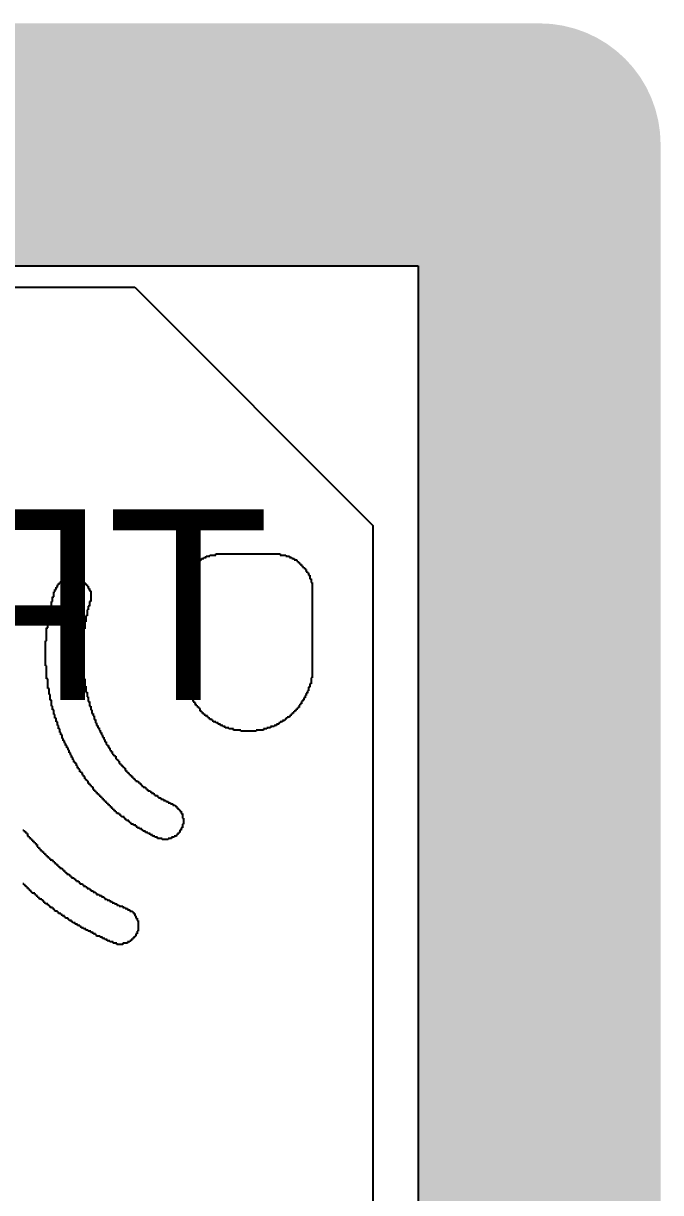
# Model space of a CAD drawing. Header units: millimetres. Extents: x -0.2 to 11.1, y -5.4 to 4.7.
# Drawn here: x 3.0721 to 3.1775, y 0.8582 to 1.0515 of the extents above; entities that cross this region are included whole.
import ezdxf

# ---------------------------------------------------------------- set-up
doc = ezdxf.new("R2010")
doc.units = ezdxf.units.MM
doc.header["$MEASUREMENT"] = 0
for name, color, linetype in [('BottomLayer', 5, 'Continuous'), ('BottomOverlay', 54, 'Continuous'), ('InternalPlane1', 76, 'Continuous'), ('InternalPlane2', 16, 'Continuous'), ('KeepOutLayer', 6, 'Continuous'), ('Mechanical13', 56, 'Continuous'), ('TopLayer', 1, 'Continuous'), ('TopOverlay', 2, 'Continuous')]:
    doc.layers.add(name, color=color, linetype=linetype)
doc.styles.add('Arial', font='arial.ttf', dxfattribs={"height": 0.2})

msp = doc.modelspace()

# ---------------------------------------------------------------- linework, layer by layer
at = {"layer": 'BottomLayer'}
for p, q in [((2.81118, 1.00787), (3.09055, 1.00787)), ((3.09055, 1.00787), (3.12992, 0.9685)), ((3.12992, 0.9685), (3.12992, 0.07087))]:
    msp.add_line(p, q, dxfattribs=at)
at = {"layer": 'InternalPlane1'}
for p, q in [((2.35474, 1.0114), (3.13738, 1.0114)), ((3.13738, 1.0114), (3.13738, 0.0201))]:
    msp.add_line(p, q, dxfattribs=at)
at = {"layer": 'InternalPlane1', "const_width": 0.04}
for points in [[(2.69685, 1.0315), (3.15748, 1.0315)], [(3.15748, 0), (3.15748, 1.0315)]]:
    msp.add_lwpolyline(points, dxfattribs=at)
at = {"layer": 'InternalPlane1', "const_width": 0.02}
msp.add_lwpolyline([(3.14748, 1.0315, 1), (3.16748, 1.0315, 1)], format="xyb", close=True, dxfattribs=at)
msp.add_lwpolyline([(3.14748, 1.0315, 1), (3.16748, 1.0315, 1)], format="xyb", close=True, dxfattribs=at)
at = {"layer": 'InternalPlane2'}
for p, q in [((2.35474, 1.0114), (3.13738, 1.0114)), ((3.13738, 1.0114), (3.13738, 0.0201))]:
    msp.add_line(p, q, dxfattribs=at)
at = {"layer": 'InternalPlane2', "const_width": 0.04}
for points in [[(2.69685, 1.0315), (3.15748, 1.0315)], [(3.15748, 0), (3.15748, 1.0315)]]:
    msp.add_lwpolyline(points, dxfattribs=at)
at = {"layer": 'InternalPlane2', "const_width": 0.02}
msp.add_lwpolyline([(3.14748, 1.0315, 1), (3.16748, 1.0315, 1)], format="xyb", close=True, dxfattribs=at)
msp.add_lwpolyline([(3.14748, 1.0315, 1), (3.16748, 1.0315, 1)], format="xyb", close=True, dxfattribs=at)
at = {"layer": 'KeepOutLayer', "const_width": 0.01}
for points in [[(2.69685, 1.02756), (3.15748, 1.02756)], [(3.15748, 0), (3.15748, 1.02756)]]:
    msp.add_lwpolyline(points, dxfattribs=at)
at = {"layer": 'KeepOutLayer', "const_width": 0.005}
msp.add_lwpolyline([(3.15498, 1.02756, 1), (3.15998, 1.02756, 1)], format="xyb", close=True, dxfattribs=at)
msp.add_lwpolyline([(3.15498, 1.02756, 1), (3.15998, 1.02756, 1)], format="xyb", close=True, dxfattribs=at)
at = {"layer": 'Mechanical13', "const_width": 0.016}
for points in [[(2.70472, 1.03937), (3.16535, 1.03937)], [(3.16535, -0.00787), (3.16535, 1.03937)]]:
    msp.add_lwpolyline(points, dxfattribs=at)
at = {"layer": 'Mechanical13', "const_width": 0.008}
msp.add_lwpolyline([(3.16135, 1.03937, 1), (3.16935, 1.03937, 1)], format="xyb", close=True, dxfattribs=at)
msp.add_lwpolyline([(3.16135, 1.03937, 1), (3.16935, 1.03937, 1)], format="xyb", close=True, dxfattribs=at)
at = {"layer": 'TopLayer'}
for p, q in [((2.40551, 1.00787), (3.09055, 1.00787)), ((3.09055, 1.00787), (3.12992, 0.9685)), ((3.12992, 0.9685), (3.12992, 0.07087))]:
    msp.add_line(p, q, dxfattribs=at)
at = {"layer": 'TopOverlay'}
for p, q in [((3.10138, 0.9626), (3.10138, 0.9628)), ((3.10138, 0.9628), (3.10157, 0.9628)), ((3.10157, 0.9628), (3.10157, 0.96299)), ((3.10157, 0.96299), (3.10197, 0.96299)), ((3.10197, 0.96299), (3.10197, 0.96319)), ((3.10197, 0.96319), (3.10236, 0.96319)), ((3.10236, 0.96319), (3.10236, 0.96339)), ((3.10236, 0.96339), (3.10295, 0.96339)), ((3.10295, 0.96339), (3.10295, 0.96358)), ((3.10295, 0.96358), (3.10394, 0.96358)), ((3.10394, 0.96358), (3.10394, 0.96378)), ((3.10394, 0.96378), (3.11457, 0.96378)), ((3.11457, 0.96378), (3.11457, 0.96358)), ((3.11457, 0.96358), (3.11555, 0.96358)), ((3.11555, 0.96358), (3.11555, 0.96339)), ((3.11555, 0.96339), (3.11614, 0.96339)), ((3.11614, 0.96339), (3.11614, 0.96319)), ((3.11614, 0.96319), (3.11654, 0.96319)), ((3.11654, 0.96319), (3.11654, 0.96299)), ((3.11654, 0.96299), (3.11693, 0.96299)), ((3.11693, 0.96299), (3.11693, 0.9628)), ((3.11693, 0.9628), (3.11732, 0.9628)), ((3.11732, 0.9628), (3.11732, 0.9626)), ((3.09961, 0.96083), (3.09961, 0.96102)), ((3.09961, 0.96102), (3.0998, 0.96102)), ((3.0998, 0.96102), (3.0998, 0.96142)), ((3.0998, 0.96142), (3.1, 0.96142)), ((3.1, 0.96142), (3.1, 0.96161)), ((3.1, 0.96161), (3.1002, 0.96161)), ((3.1002, 0.96161), (3.1002, 0.96181)), ((3.1002, 0.96181), (3.10039, 0.96181)), ((3.10039, 0.96181), (3.10039, 0.96201)), ((3.10039, 0.96201), (3.10059, 0.96201)), ((3.10059, 0.96201), (3.10059, 0.9622)), ((3.10059, 0.9622), (3.10079, 0.9622)), ((3.10079, 0.9622), (3.10079, 0.9624)), ((3.10079, 0.9624), (3.10098, 0.9624)), ((3.10098, 0.9624), (3.10098, 0.9626)), ((3.10098, 0.9626), (3.10138, 0.9626)), ((3.11732, 0.9626), (3.11752, 0.9626)), ((3.11752, 0.9626), (3.11752, 0.9624)), ((3.11752, 0.9624), (3.11772, 0.9624)), ((3.11772, 0.9624), (3.11772, 0.9622)), ((3.11772, 0.9622), (3.11791, 0.9622)), ((3.11791, 0.9622), (3.11791, 0.96201)), ((3.11791, 0.96201), (3.11811, 0.96201)), ((3.11811, 0.96201), (3.11811, 0.96181)), ((3.11811, 0.96181), (3.11831, 0.96181)), ((3.11831, 0.96181), (3.11831, 0.96161)), ((3.11831, 0.96161), (3.1185, 0.96161)), ((3.1185, 0.96161), (3.1185, 0.96142)), ((3.1185, 0.96142), (3.1187, 0.96142)), ((3.1187, 0.96142), (3.1187, 0.96122)), ((3.1187, 0.96122), (3.1189, 0.96122)), ((3.1189, 0.96122), (3.1189, 0.96083)), ((3.07815, 0.95886), (3.07815, 0.95906)), ((3.07815, 0.95906), (3.07835, 0.95906)), ((3.07835, 0.95906), (3.07835, 0.95925)), ((3.07835, 0.95925), (3.07874, 0.95925)), ((3.07874, 0.95925), (3.07874, 0.95945)), ((3.07874, 0.95945), (3.07913, 0.95945)), ((3.07913, 0.95945), (3.07913, 0.95965)), ((3.07913, 0.95965), (3.07972, 0.95965)), ((3.07972, 0.95965), (3.07972, 0.95984)), ((3.07972, 0.95984), (3.08071, 0.95984)), ((3.08071, 0.95984), (3.08071, 0.95965)), ((3.08071, 0.95965), (3.0815, 0.95965)), ((3.0815, 0.95965), (3.0815, 0.95945)), ((3.0815, 0.95945), (3.08189, 0.95945)), ((3.08189, 0.95945), (3.08189, 0.95925)), ((3.08189, 0.95925), (3.08209, 0.95925)), ((3.08209, 0.95925), (3.08209, 0.95906)), ((3.08209, 0.95906), (3.08228, 0.95906)), ((3.08228, 0.95906), (3.08228, 0.95886)), ((3.09882, 0.95866), (3.09882, 0.95945)), ((3.09882, 0.95945), (3.09902, 0.95945)), ((3.09902, 0.95945), (3.09902, 0.96004)), ((3.09902, 0.96004), (3.09921, 0.96004)), ((3.09921, 0.96004), (3.09921, 0.96043)), ((3.09921, 0.96043), (3.09941, 0.96043)), ((3.09941, 0.96043), (3.09941, 0.96083)), ((3.09941, 0.96083), (3.09961, 0.96083)), ((3.1189, 0.96083), (3.11909, 0.96083)), ((3.11909, 0.96083), (3.11909, 0.96063)), ((3.11909, 0.96063), (3.11929, 0.96063)), ((3.11929, 0.96063), (3.11929, 0.96024)), ((3.11929, 0.96024), (3.11949, 0.96024)), ((3.11949, 0.96024), (3.11949, 0.95965)), ((3.11949, 0.95965), (3.11969, 0.95965)), ((3.11969, 0.95965), (3.11969, 0.95906)), ((3.11969, 0.95906), (3.11988, 0.95906)), ((3.11988, 0.95906), (3.11988, 0.94331)), ((3.07717, 0.95669), (3.07717, 0.95748)), ((3.07717, 0.95748), (3.07736, 0.95748)), ((3.07736, 0.95748), (3.07736, 0.95787)), ((3.07736, 0.95787), (3.07756, 0.95787)), ((3.07756, 0.95787), (3.07756, 0.95827)), ((3.07756, 0.95827), (3.07776, 0.95827)), ((3.07776, 0.95827), (3.07776, 0.95866)), ((3.07776, 0.95866), (3.07795, 0.95866)), ((3.07795, 0.95866), (3.07795, 0.95886)), ((3.07795, 0.95886), (3.07815, 0.95886)), ((3.08228, 0.95886), (3.08248, 0.95886)), ((3.08248, 0.95886), (3.08248, 0.95866)), ((3.08248, 0.95866), (3.08268, 0.95866)), ((3.08268, 0.95866), (3.08268, 0.95846)), ((3.08268, 0.95846), (3.08287, 0.95846)), ((3.08287, 0.95846), (3.08287, 0.95807)), ((3.08287, 0.95807), (3.08307, 0.95807)), ((3.08307, 0.95807), (3.08307, 0.95768)), ((3.08307, 0.95768), (3.08327, 0.95768)), ((3.08327, 0.95768), (3.08327, 0.95591)), ((3.09862, 0.95669), (3.09862, 0.95866)), ((3.09862, 0.95866), (3.09882, 0.95866)), ((3.07657, 0.95413), (3.07657, 0.95512)), ((3.07657, 0.95512), (3.07677, 0.95512)), ((3.07677, 0.95512), (3.07677, 0.95591)), ((3.07677, 0.95591), (3.07697, 0.95591)), ((3.07697, 0.95591), (3.07697, 0.95669)), ((3.07697, 0.95669), (3.07717, 0.95669)), ((3.08307, 0.95512), (3.08287, 0.95512)), ((3.08287, 0.95512), (3.08287, 0.95453)), ((3.08327, 0.95591), (3.08307, 0.95591)), ((3.08307, 0.95591), (3.08307, 0.95512)), ((3.09862, 0.9565), (3.09862, 0.95669)), ((3.09862, 0.9437), (3.09862, 0.9565)), ((3.07638, 0.95295), (3.07638, 0.95413)), ((3.07638, 0.95413), (3.07657, 0.95413)), ((3.08268, 0.95354), (3.08248, 0.95354)), ((3.08248, 0.95354), (3.08248, 0.95256)), ((3.08287, 0.95453), (3.08268, 0.95453)), ((3.08268, 0.95453), (3.08268, 0.95354)), ((3.07598, 0.94941), (3.07598, 0.95157)), ((3.07598, 0.95157), (3.07618, 0.95157)), ((3.07618, 0.95157), (3.07618, 0.95295)), ((3.07618, 0.95295), (3.07638, 0.95295)), ((3.08228, 0.95138), (3.08209, 0.95138)), ((3.08209, 0.95138), (3.08209, 0.94961)), ((3.08248, 0.95256), (3.08228, 0.95256)), ((3.08228, 0.95256), (3.08228, 0.95138)), ((3.07579, 0.94528), (3.07579, 0.94941)), ((3.07579, 0.94941), (3.07598, 0.94941)), ((3.08209, 0.94961), (3.08189, 0.94961)), ((3.08189, 0.94961), (3.08189, 0.94508)), ((3.07598, 0.94528), (3.07579, 0.94528)), ((3.07598, 0.94311), (3.07598, 0.94528)), ((3.08189, 0.94508), (3.08209, 0.94508)), ((3.08209, 0.94508), (3.08209, 0.94311)), ((3.09882, 0.9437), (3.09862, 0.9437)), ((3.09882, 0.94252), (3.09882, 0.9437)), ((3.07618, 0.94311), (3.07598, 0.94311)), ((3.07618, 0.94154), (3.07618, 0.94311)), ((3.07638, 0.94154), (3.07618, 0.94154)), ((3.07638, 0.94055), (3.07638, 0.94154)), ((3.08209, 0.94311), (3.08228, 0.94311)), ((3.08228, 0.94311), (3.08228, 0.94193)), ((3.08228, 0.94193), (3.08248, 0.94193)), ((3.08248, 0.94193), (3.08248, 0.94094)), ((3.09902, 0.94252), (3.09882, 0.94252)), ((3.09902, 0.94193), (3.09902, 0.94252)), ((3.09921, 0.94193), (3.09902, 0.94193)), ((3.09921, 0.94134), (3.09921, 0.94193)), ((3.11949, 0.94173), (3.11929, 0.94173)), ((3.11929, 0.94173), (3.11929, 0.94114)), ((3.11969, 0.94232), (3.11949, 0.94232)), ((3.11949, 0.94232), (3.11949, 0.94173)), ((3.11988, 0.94331), (3.11969, 0.94331)), ((3.11969, 0.94331), (3.11969, 0.94232)), ((3.07657, 0.94055), (3.07638, 0.94055)), ((3.07657, 0.93957), (3.07657, 0.94055)), ((3.08248, 0.94094), (3.08268, 0.94094)), ((3.08268, 0.94094), (3.08268, 0.94016)), ((3.08268, 0.94016), (3.08287, 0.94016)), ((3.08287, 0.94016), (3.08287, 0.93937)), ((3.09941, 0.94134), (3.09921, 0.94134)), ((3.09941, 0.94094), (3.09941, 0.94134)), ((3.09961, 0.94094), (3.09941, 0.94094)), ((3.09961, 0.94055), (3.09961, 0.94094)), ((3.0998, 0.94055), (3.09961, 0.94055)), ((3.0998, 0.94016), (3.0998, 0.94055)), ((3.1, 0.94016), (3.0998, 0.94016)), ((3.1, 0.93976), (3.1, 0.94016)), ((3.1002, 0.93976), (3.1, 0.93976)), ((3.1002, 0.93937), (3.1002, 0.93976)), ((3.1187, 0.93996), (3.1185, 0.93996)), ((3.1185, 0.93996), (3.1185, 0.93957)), ((3.1189, 0.94035), (3.1187, 0.94035)), ((3.1187, 0.94035), (3.1187, 0.93996)), ((3.11909, 0.94075), (3.1189, 0.94075)), ((3.1189, 0.94075), (3.1189, 0.94035)), ((3.11929, 0.94114), (3.11909, 0.94114)), ((3.11909, 0.94114), (3.11909, 0.94075)), ((3.07677, 0.93957), (3.07657, 0.93957)), ((3.07677, 0.93858), (3.07677, 0.93957)), ((3.07697, 0.93858), (3.07677, 0.93858)), ((3.07697, 0.93799), (3.07697, 0.93858)), ((3.07717, 0.93799), (3.07697, 0.93799)), ((3.07717, 0.9372), (3.07717, 0.93799)), ((3.08287, 0.93937), (3.08307, 0.93937)), ((3.08307, 0.93937), (3.08307, 0.93858)), ((3.08307, 0.93858), (3.08327, 0.93858)), ((3.08327, 0.93858), (3.08327, 0.93799)), ((3.08327, 0.93799), (3.08346, 0.93799)), ((3.08346, 0.93799), (3.08346, 0.9374)), ((3.10039, 0.93937), (3.1002, 0.93937)), ((3.10039, 0.93917), (3.10039, 0.93937)), ((3.10059, 0.93917), (3.10039, 0.93917)), ((3.10059, 0.93878), (3.10059, 0.93917)), ((3.10079, 0.93878), (3.10059, 0.93878)), ((3.10079, 0.93858), (3.10079, 0.93878)), ((3.10098, 0.93858), (3.10079, 0.93858)), ((3.10098, 0.93839), (3.10098, 0.93858)), ((3.10118, 0.93839), (3.10098, 0.93839)), ((3.10118, 0.93819), (3.10118, 0.93839)), ((3.10138, 0.93819), (3.10118, 0.93819)), ((3.10138, 0.9378), (3.10138, 0.93819)), ((3.10157, 0.9378), (3.10138, 0.9378)), ((3.10157, 0.9376), (3.10157, 0.9378)), ((3.11713, 0.9378), (3.11693, 0.9378)), ((3.11693, 0.9378), (3.11693, 0.9376)), ((3.11732, 0.93799), (3.11713, 0.93799)), ((3.11713, 0.93799), (3.11713, 0.9378)), ((3.11752, 0.93819), (3.11732, 0.93819)), ((3.11732, 0.93819), (3.11732, 0.93799)), ((3.11772, 0.93839), (3.11752, 0.93839)), ((3.11752, 0.93839), (3.11752, 0.93819)), ((3.11791, 0.93878), (3.11772, 0.93878)), ((3.11772, 0.93878), (3.11772, 0.93839)), ((3.11811, 0.93898), (3.11791, 0.93898)), ((3.11791, 0.93898), (3.11791, 0.93878)), ((3.11831, 0.93937), (3.11811, 0.93937)), ((3.11811, 0.93937), (3.11811, 0.93898)), ((3.1185, 0.93957), (3.11831, 0.93957)), ((3.11831, 0.93957), (3.11831, 0.93937)), ((3.07736, 0.9372), (3.07717, 0.9372)), ((3.07736, 0.93661), (3.07736, 0.9372)), ((3.07756, 0.93661), (3.07736, 0.93661)), ((3.07756, 0.93602), (3.07756, 0.93661)), ((3.07776, 0.93602), (3.07756, 0.93602)), ((3.07776, 0.93543), (3.07776, 0.93602)), ((3.08346, 0.9374), (3.08366, 0.9374)), ((3.08366, 0.9374), (3.08366, 0.93701)), ((3.08366, 0.93701), (3.08386, 0.93701)), ((3.08386, 0.93701), (3.08386, 0.93642)), ((3.08386, 0.93642), (3.08406, 0.93642)), ((3.08406, 0.93642), (3.08406, 0.93583)), ((3.08406, 0.93583), (3.08425, 0.93583)), ((3.08425, 0.93583), (3.08425, 0.93543)), ((3.10177, 0.9376), (3.10157, 0.9376)), ((3.10177, 0.9374), (3.10177, 0.9376)), ((3.10197, 0.9374), (3.10177, 0.9374)), ((3.10197, 0.9372), (3.10197, 0.9374)), ((3.10217, 0.9372), (3.10197, 0.9372)), ((3.10217, 0.93701), (3.10217, 0.9372)), ((3.10256, 0.93701), (3.10217, 0.93701)), ((3.10256, 0.93681), (3.10256, 0.93701)), ((3.10276, 0.93681), (3.10256, 0.93681)), ((3.10276, 0.93661), (3.10276, 0.93681)), ((3.10295, 0.93661), (3.10276, 0.93661)), ((3.10295, 0.93642), (3.10295, 0.93661)), ((3.10335, 0.93642), (3.10295, 0.93642)), ((3.10335, 0.93622), (3.10335, 0.93642)), ((3.10354, 0.93622), (3.10335, 0.93622)), ((3.10354, 0.93602), (3.10354, 0.93622)), ((3.10394, 0.93602), (3.10354, 0.93602)), ((3.10394, 0.93583), (3.10394, 0.93602)), ((3.10433, 0.93583), (3.10394, 0.93583)), ((3.10433, 0.93563), (3.10433, 0.93583)), ((3.11457, 0.93583), (3.11437, 0.93583)), ((3.11437, 0.93583), (3.11437, 0.93563)), ((3.11496, 0.93602), (3.11457, 0.93602)), ((3.11457, 0.93602), (3.11457, 0.93583)), ((3.11535, 0.93622), (3.11496, 0.93622)), ((3.11496, 0.93622), (3.11496, 0.93602)), ((3.11555, 0.93642), (3.11535, 0.93642)), ((3.11535, 0.93642), (3.11535, 0.93622)), ((3.11575, 0.93661), (3.11555, 0.93661)), ((3.11555, 0.93661), (3.11555, 0.93642)), ((3.11614, 0.93681), (3.11575, 0.93681)), ((3.11575, 0.93681), (3.11575, 0.93661)), ((3.11634, 0.93701), (3.11614, 0.93701)), ((3.11614, 0.93701), (3.11614, 0.93681)), ((3.11654, 0.9372), (3.11634, 0.9372)), ((3.11634, 0.9372), (3.11634, 0.93701)), ((3.11673, 0.9374), (3.11654, 0.9374)), ((3.11654, 0.9374), (3.11654, 0.9372)), ((3.11693, 0.9376), (3.11673, 0.9376)), ((3.11673, 0.9376), (3.11673, 0.9374)), ((3.07795, 0.93543), (3.07776, 0.93543)), ((3.07795, 0.93484), (3.07795, 0.93543)), ((3.07815, 0.93484), (3.07795, 0.93484)), ((3.07815, 0.93425), (3.07815, 0.93484)), ((3.07835, 0.93425), (3.07815, 0.93425)), ((3.07835, 0.93386), (3.07835, 0.93425)), ((3.07854, 0.93386), (3.07835, 0.93386)), ((3.07854, 0.93327), (3.07854, 0.93386)), ((3.08425, 0.93543), (3.08445, 0.93543)), ((3.08445, 0.93543), (3.08445, 0.93504)), ((3.08445, 0.93504), (3.08465, 0.93504)), ((3.08465, 0.93504), (3.08465, 0.93465)), ((3.08465, 0.93465), (3.08484, 0.93465)), ((3.08484, 0.93465), (3.08484, 0.93425)), ((3.08484, 0.93425), (3.08504, 0.93425)), ((3.08504, 0.93425), (3.08504, 0.93386)), ((3.08504, 0.93386), (3.08524, 0.93386)), ((3.08524, 0.93386), (3.08524, 0.93346)), ((3.10472, 0.93563), (3.10433, 0.93563)), ((3.10472, 0.93543), (3.10472, 0.93563)), ((3.10512, 0.93543), (3.10472, 0.93543)), ((3.10512, 0.93524), (3.10512, 0.93543)), ((3.10551, 0.93524), (3.10512, 0.93524)), ((3.10551, 0.93504), (3.10551, 0.93524)), ((3.1061, 0.93504), (3.10551, 0.93504)), ((3.1061, 0.93484), (3.1061, 0.93504)), ((3.10689, 0.93484), (3.1061, 0.93484)), ((3.10689, 0.93465), (3.10689, 0.93484)), ((3.10807, 0.93465), (3.10689, 0.93465)), ((3.10807, 0.93445), (3.10807, 0.93465)), ((3.11063, 0.93445), (3.10807, 0.93445)), ((3.11181, 0.93465), (3.11063, 0.93465)), ((3.11063, 0.93465), (3.11063, 0.93445)), ((3.1124, 0.93484), (3.11181, 0.93484)), ((3.11181, 0.93484), (3.11181, 0.93465)), ((3.11299, 0.93504), (3.1124, 0.93504)), ((3.1124, 0.93504), (3.1124, 0.93484)), ((3.11358, 0.93524), (3.11299, 0.93524)), ((3.11299, 0.93524), (3.11299, 0.93504)), ((3.11398, 0.93543), (3.11358, 0.93543)), ((3.11358, 0.93543), (3.11358, 0.93524)), ((3.11437, 0.93563), (3.11398, 0.93563)), ((3.11398, 0.93563), (3.11398, 0.93543)), ((3.07874, 0.93327), (3.07854, 0.93327)), ((3.07874, 0.93287), (3.07874, 0.93327)), ((3.07894, 0.93287), (3.07874, 0.93287)), ((3.07894, 0.93248), (3.07894, 0.93287)), ((3.07913, 0.93248), (3.07894, 0.93248)), ((3.07913, 0.93209), (3.07913, 0.93248)), ((3.07933, 0.93209), (3.07913, 0.93209)), ((3.07933, 0.93169), (3.07933, 0.93209)), ((3.08524, 0.93346), (3.08543, 0.93346)), ((3.08543, 0.93346), (3.08543, 0.93307)), ((3.08543, 0.93307), (3.08563, 0.93307)), ((3.08563, 0.93307), (3.08563, 0.93268)), ((3.08563, 0.93268), (3.08583, 0.93268)), ((3.08583, 0.93268), (3.08583, 0.93228)), ((3.08583, 0.93228), (3.08602, 0.93228)), ((3.08602, 0.93228), (3.08602, 0.93209)), ((3.08602, 0.93209), (3.08622, 0.93209)), ((3.08622, 0.93209), (3.08622, 0.93169)), ((3.07953, 0.93169), (3.07933, 0.93169)), ((3.07953, 0.9313), (3.07953, 0.93169)), ((3.07972, 0.9313), (3.07953, 0.9313)), ((3.07972, 0.93091), (3.07972, 0.9313)), ((3.07992, 0.93091), (3.07972, 0.93091)), ((3.07992, 0.93051), (3.07992, 0.93091)), ((3.08012, 0.93051), (3.07992, 0.93051)), ((3.08012, 0.93012), (3.08012, 0.93051)), ((3.08032, 0.93012), (3.08012, 0.93012)), ((3.08032, 0.92972), (3.08032, 0.93012)), ((3.08622, 0.93169), (3.08642, 0.93169)), ((3.08642, 0.93169), (3.08642, 0.9313)), ((3.08642, 0.9313), (3.08661, 0.9313)), ((3.08661, 0.9313), (3.08661, 0.9311)), ((3.08661, 0.9311), (3.08681, 0.9311)), ((3.08681, 0.9311), (3.08681, 0.93071)), ((3.08681, 0.93071), (3.08701, 0.93071)), ((3.08701, 0.93071), (3.08701, 0.93051)), ((3.08701, 0.93051), (3.0872, 0.93051)), ((3.0872, 0.93051), (3.0872, 0.93032)), ((3.0872, 0.93032), (3.0874, 0.93032)), ((3.0874, 0.93032), (3.0874, 0.92992)), ((3.0874, 0.92992), (3.0876, 0.92992)), ((3.0876, 0.92992), (3.0876, 0.92972)), ((3.08051, 0.92972), (3.08032, 0.92972)), ((3.08051, 0.92933), (3.08051, 0.92972)), ((3.08071, 0.92933), (3.08051, 0.92933)), ((3.08071, 0.92913), (3.08071, 0.92933)), ((3.08091, 0.92913), (3.08071, 0.92913)), ((3.08091, 0.92874), (3.08091, 0.92913)), ((3.0811, 0.92874), (3.08091, 0.92874)), ((3.0811, 0.92835), (3.0811, 0.92874)), ((3.0813, 0.92835), (3.0811, 0.92835)), ((3.0813, 0.92815), (3.0813, 0.92835)), ((3.0815, 0.92815), (3.0813, 0.92815)), ((3.0815, 0.92776), (3.0815, 0.92815)), ((3.0876, 0.92972), (3.0878, 0.92972)), ((3.0878, 0.92972), (3.0878, 0.92953)), ((3.0878, 0.92953), (3.08799, 0.92953)), ((3.08799, 0.92953), (3.08799, 0.92913)), ((3.08799, 0.92913), (3.08819, 0.92913)), ((3.08819, 0.92913), (3.08819, 0.92894)), ((3.08819, 0.92894), (3.08839, 0.92894)), ((3.08839, 0.92894), (3.08839, 0.92874)), ((3.08839, 0.92874), (3.08858, 0.92874)), ((3.08858, 0.92874), (3.08858, 0.92854)), ((3.08858, 0.92854), (3.08878, 0.92854)), ((3.08878, 0.92854), (3.08878, 0.92835)), ((3.08878, 0.92835), (3.08898, 0.92835)), ((3.08898, 0.92835), (3.08898, 0.92795)), ((3.08169, 0.92776), (3.0815, 0.92776)), ((3.08169, 0.92756), (3.08169, 0.92776)), ((3.08189, 0.92756), (3.08169, 0.92756)), ((3.08189, 0.92717), (3.08189, 0.92756)), ((3.08209, 0.92717), (3.08189, 0.92717)), ((3.08209, 0.92697), (3.08209, 0.92717)), ((3.08228, 0.92697), (3.08209, 0.92697)), ((3.08228, 0.92657), (3.08228, 0.92697)), ((3.08248, 0.92657), (3.08228, 0.92657)), ((3.08248, 0.92638), (3.08248, 0.92657)), ((3.08268, 0.92638), (3.08248, 0.92638)), ((3.08268, 0.92618), (3.08268, 0.92638)), ((3.08287, 0.92618), (3.08268, 0.92618)), ((3.08287, 0.92579), (3.08287, 0.92618)), ((3.08898, 0.92795), (3.08917, 0.92795)), ((3.08917, 0.92795), (3.08917, 0.92776)), ((3.08917, 0.92776), (3.08937, 0.92776)), ((3.08937, 0.92776), (3.08937, 0.92756)), ((3.08937, 0.92756), (3.08957, 0.92756)), ((3.08957, 0.92756), (3.08957, 0.92736)), ((3.08957, 0.92736), (3.08976, 0.92736)), ((3.08976, 0.92736), (3.08976, 0.92717)), ((3.08976, 0.92717), (3.08996, 0.92717)), ((3.08996, 0.92717), (3.08996, 0.92697)), ((3.08996, 0.92697), (3.09016, 0.92697)), ((3.09016, 0.92697), (3.09016, 0.92677)), ((3.09016, 0.92677), (3.09035, 0.92677)), ((3.09035, 0.92677), (3.09035, 0.92657)), ((3.09035, 0.92657), (3.09055, 0.92657)), ((3.09055, 0.92657), (3.09055, 0.92638)), ((3.09055, 0.92638), (3.09075, 0.92638)), ((3.09075, 0.92638), (3.09075, 0.92618)), ((3.09075, 0.92618), (3.09114, 0.92618)), ((3.09114, 0.92618), (3.09114, 0.92598)), ((3.08307, 0.92579), (3.08287, 0.92579)), ((3.08307, 0.92559), (3.08307, 0.92579)), ((3.08327, 0.92559), (3.08307, 0.92559)), ((3.08327, 0.92539), (3.08327, 0.92559)), ((3.08346, 0.92539), (3.08327, 0.92539)), ((3.08346, 0.9252), (3.08346, 0.92539)), ((3.08366, 0.9252), (3.08346, 0.9252)), ((3.08366, 0.9248), (3.08366, 0.9252)), ((3.08386, 0.9248), (3.08366, 0.9248)), ((3.08386, 0.92461), (3.08386, 0.9248)), ((3.08406, 0.92461), (3.08386, 0.92461)), ((3.08406, 0.92441), (3.08406, 0.92461)), ((3.08425, 0.92441), (3.08406, 0.92441)), ((3.08425, 0.92421), (3.08425, 0.92441)), ((3.08445, 0.92421), (3.08425, 0.92421)), ((3.08445, 0.92402), (3.08445, 0.92421)), ((3.09114, 0.92598), (3.09134, 0.92598)), ((3.09134, 0.92598), (3.09134, 0.92579)), ((3.09134, 0.92579), (3.09154, 0.92579)), ((3.09154, 0.92579), (3.09154, 0.92559)), ((3.09154, 0.92559), (3.09173, 0.92559)), ((3.09173, 0.92559), (3.09173, 0.92539)), ((3.09173, 0.92539), (3.09193, 0.92539)), ((3.09193, 0.92539), (3.09193, 0.9252)), ((3.09193, 0.9252), (3.09232, 0.9252)), ((3.09232, 0.9252), (3.09232, 0.925)), ((3.09232, 0.925), (3.09252, 0.925)), ((3.09252, 0.925), (3.09252, 0.9248)), ((3.09252, 0.9248), (3.09272, 0.9248)), ((3.09272, 0.9248), (3.09272, 0.92461)), ((3.09272, 0.92461), (3.09311, 0.92461)), ((3.09311, 0.92461), (3.09311, 0.92441)), ((3.09311, 0.92441), (3.09331, 0.92441)), ((3.09331, 0.92441), (3.09331, 0.92421)), ((3.09331, 0.92421), (3.0937, 0.92421)), ((3.0937, 0.92421), (3.0937, 0.92402)), ((3.08465, 0.92402), (3.08445, 0.92402)), ((3.08465, 0.92382), (3.08465, 0.92402)), ((3.08484, 0.92382), (3.08465, 0.92382)), ((3.08484, 0.92362), (3.08484, 0.92382)), ((3.08504, 0.92362), (3.08484, 0.92362)), ((3.08504, 0.92343), (3.08504, 0.92362)), ((3.08524, 0.92343), (3.08504, 0.92343)), ((3.08524, 0.92323), (3.08524, 0.92343)), ((3.08543, 0.92323), (3.08524, 0.92323)), ((3.08543, 0.92303), (3.08543, 0.92323)), ((3.08563, 0.92303), (3.08543, 0.92303)), ((3.08563, 0.92283), (3.08563, 0.92303)), ((3.08583, 0.92283), (3.08563, 0.92283)), ((3.08583, 0.92264), (3.08583, 0.92283)), ((3.08602, 0.92264), (3.08583, 0.92264)), ((3.08602, 0.92244), (3.08602, 0.92264)), ((3.08622, 0.92244), (3.08602, 0.92244)), ((3.08622, 0.92224), (3.08622, 0.92244)), ((3.08642, 0.92224), (3.08622, 0.92224)), ((3.08642, 0.92205), (3.08642, 0.92224)), ((3.0937, 0.92402), (3.0939, 0.92402)), ((3.0939, 0.92402), (3.0939, 0.92382)), ((3.0939, 0.92382), (3.09429, 0.92382)), ((3.09429, 0.92382), (3.09429, 0.92362)), ((3.09429, 0.92362), (3.09449, 0.92362)), ((3.09449, 0.92362), (3.09449, 0.92343)), ((3.09449, 0.92343), (3.09488, 0.92343)), ((3.09488, 0.92343), (3.09488, 0.92323)), ((3.09488, 0.92323), (3.09528, 0.92323)), ((3.09528, 0.92323), (3.09528, 0.92303)), ((3.09528, 0.92303), (3.09567, 0.92303)), ((3.09567, 0.92303), (3.09567, 0.92283)), ((3.09567, 0.92283), (3.09606, 0.92283)), ((3.09606, 0.92283), (3.09606, 0.92264)), ((3.09606, 0.92264), (3.09646, 0.92264)), ((3.09646, 0.92264), (3.09646, 0.92244)), ((3.09646, 0.92244), (3.09685, 0.92244)), ((3.09685, 0.92244), (3.09685, 0.92224)), ((3.09685, 0.92224), (3.09724, 0.92224)), ((3.09724, 0.92224), (3.09724, 0.92205)), ((3.08661, 0.92205), (3.08642, 0.92205)), ((3.08661, 0.92185), (3.08661, 0.92205)), ((3.08681, 0.92185), (3.08661, 0.92185)), ((3.08681, 0.92165), (3.08681, 0.92185)), ((3.08701, 0.92165), (3.08681, 0.92165)), ((3.08701, 0.92146), (3.08701, 0.92165)), ((3.0872, 0.92146), (3.08701, 0.92146)), ((3.0872, 0.92126), (3.0872, 0.92146)), ((3.0874, 0.92126), (3.0872, 0.92126)), ((3.0874, 0.92106), (3.0874, 0.92126)), ((3.0876, 0.92106), (3.0874, 0.92106)), ((3.0876, 0.92087), (3.0876, 0.92106)), ((3.08799, 0.92087), (3.0876, 0.92087)), ((3.08799, 0.92067), (3.08799, 0.92087)), ((3.08819, 0.92067), (3.08799, 0.92067)), ((3.08819, 0.92047), (3.08819, 0.92067)), ((3.08839, 0.92047), (3.08819, 0.92047)), ((3.08839, 0.92028), (3.08839, 0.92047)), ((3.08878, 0.92028), (3.08839, 0.92028)), ((3.08878, 0.92008), (3.08878, 0.92028)), ((3.09724, 0.92205), (3.09744, 0.92205)), ((3.09744, 0.92205), (3.09744, 0.92185)), ((3.09744, 0.92185), (3.09764, 0.92185)), ((3.09764, 0.92185), (3.09764, 0.92165)), ((3.09764, 0.92165), (3.09783, 0.92165)), ((3.09783, 0.92165), (3.09783, 0.92146)), ((3.09783, 0.92146), (3.09803, 0.92146)), ((3.09803, 0.92146), (3.09803, 0.92126)), ((3.09803, 0.92126), (3.09823, 0.92126)), ((3.09823, 0.92126), (3.09823, 0.92087)), ((3.09823, 0.92087), (3.09843, 0.92087)), ((3.09843, 0.92087), (3.09843, 0.92008)), ((3.08898, 0.92008), (3.08878, 0.92008)), ((3.08898, 0.91988), (3.08898, 0.92008)), ((3.08917, 0.91988), (3.08898, 0.91988)), ((3.08917, 0.91969), (3.08917, 0.91988)), ((3.08957, 0.91969), (3.08917, 0.91969)), ((3.08957, 0.91949), (3.08957, 0.91969)), ((3.08976, 0.91949), (3.08957, 0.91949)), ((3.08976, 0.91929), (3.08976, 0.91949)), ((3.08996, 0.91929), (3.08976, 0.91929)), ((3.08996, 0.91909), (3.08996, 0.91929)), ((3.09035, 0.91909), (3.08996, 0.91909)), ((3.09035, 0.9189), (3.09035, 0.91909)), ((3.09075, 0.9189), (3.09035, 0.9189)), ((3.09075, 0.9187), (3.09075, 0.9189)), ((3.09094, 0.9187), (3.09075, 0.9187)), ((3.09094, 0.9185), (3.09094, 0.9187)), ((3.09134, 0.9185), (3.09094, 0.9185)), ((3.09134, 0.91831), (3.09134, 0.9185)), ((3.09173, 0.91831), (3.09134, 0.91831)), ((3.09173, 0.91811), (3.09173, 0.91831)), ((3.09843, 0.9185), (3.09823, 0.9185)), ((3.09823, 0.9185), (3.09823, 0.91811)), ((3.09843, 0.92008), (3.09862, 0.92008)), ((3.09862, 0.91909), (3.09843, 0.91909)), ((3.09843, 0.91909), (3.09843, 0.9185)), ((3.09862, 0.92008), (3.09862, 0.91909)), ((3.07205, 0.91811), (3.07224, 0.91811)), ((3.07224, 0.91811), (3.07224, 0.91791)), ((3.07224, 0.91791), (3.07244, 0.91791)), ((3.07244, 0.91791), (3.07244, 0.91772)), ((3.07244, 0.91772), (3.07264, 0.91772)), ((3.07264, 0.91772), (3.07264, 0.91752)), ((3.07264, 0.91752), (3.07283, 0.91752)), ((3.07283, 0.91752), (3.07283, 0.91713)), ((3.07283, 0.91713), (3.07303, 0.91713)), ((3.07303, 0.91713), (3.07303, 0.91693)), ((3.07303, 0.91693), (3.07323, 0.91693)), ((3.07323, 0.91693), (3.07323, 0.91673)), ((3.07323, 0.91673), (3.07343, 0.91673)), ((3.07343, 0.91673), (3.07343, 0.91654)), ((3.07343, 0.91654), (3.07362, 0.91654)), ((3.07362, 0.91654), (3.07362, 0.91634)), ((3.09193, 0.91811), (3.09173, 0.91811)), ((3.09193, 0.91791), (3.09193, 0.91811)), ((3.09232, 0.91791), (3.09193, 0.91791)), ((3.09232, 0.91772), (3.09232, 0.91791)), ((3.09272, 0.91772), (3.09232, 0.91772)), ((3.09272, 0.91752), (3.09272, 0.91772)), ((3.09311, 0.91752), (3.09272, 0.91752)), ((3.09311, 0.91732), (3.09311, 0.91752)), ((3.0935, 0.91732), (3.09311, 0.91732)), ((3.0935, 0.91713), (3.0935, 0.91732)), ((3.0939, 0.91713), (3.0935, 0.91713)), ((3.0939, 0.91693), (3.0939, 0.91713)), ((3.09429, 0.91693), (3.0939, 0.91693)), ((3.09429, 0.91673), (3.09429, 0.91693)), ((3.09508, 0.91673), (3.09429, 0.91673)), ((3.09508, 0.91654), (3.09508, 0.91673)), ((3.09606, 0.91654), (3.09508, 0.91654)), ((3.09665, 0.91673), (3.09606, 0.91673)), ((3.09606, 0.91673), (3.09606, 0.91654)), ((3.09705, 0.91693), (3.09665, 0.91693)), ((3.09665, 0.91693), (3.09665, 0.91673)), ((3.09744, 0.91713), (3.09705, 0.91713)), ((3.09705, 0.91713), (3.09705, 0.91693)), ((3.09744, 0.91732), (3.09744, 0.91713)), ((3.09764, 0.91732), (3.09744, 0.91732)), ((3.09783, 0.91752), (3.09764, 0.91752)), ((3.09764, 0.91752), (3.09764, 0.91732)), ((3.09803, 0.91772), (3.09783, 0.91772)), ((3.09783, 0.91772), (3.09783, 0.91752)), ((3.09823, 0.91811), (3.09803, 0.91811)), ((3.09803, 0.91811), (3.09803, 0.91772)), ((3.07362, 0.91634), (3.07382, 0.91634)), ((3.07382, 0.91634), (3.07382, 0.91614)), ((3.07382, 0.91614), (3.07402, 0.91614)), ((3.07402, 0.91614), (3.07402, 0.91594)), ((3.07402, 0.91594), (3.07421, 0.91594)), ((3.07421, 0.91594), (3.07421, 0.91575)), ((3.07421, 0.91575), (3.07441, 0.91575)), ((3.07441, 0.91575), (3.07441, 0.91535)), ((3.07441, 0.91535), (3.07461, 0.91535)), ((3.07461, 0.91535), (3.07461, 0.91516)), ((3.07461, 0.91516), (3.0748, 0.91516)), ((3.0748, 0.91516), (3.0748, 0.91496)), ((3.0748, 0.91496), (3.075, 0.91496)), ((3.075, 0.91496), (3.075, 0.91476)), ((3.075, 0.91476), (3.0752, 0.91476)), ((3.0752, 0.91476), (3.0752, 0.91457)), ((3.0752, 0.91457), (3.07539, 0.91457)), ((3.07539, 0.91457), (3.07539, 0.91437)), ((3.07539, 0.91437), (3.07559, 0.91437)), ((3.07559, 0.91437), (3.07559, 0.91417)), ((3.07559, 0.91417), (3.07579, 0.91417)), ((3.07579, 0.91417), (3.07579, 0.91398)), ((3.07579, 0.91398), (3.07598, 0.91398)), ((3.07598, 0.91398), (3.07598, 0.91378)), ((3.07598, 0.91378), (3.07618, 0.91378)), ((3.07618, 0.91378), (3.07618, 0.91358)), ((3.07618, 0.91358), (3.07638, 0.91358)), ((3.07638, 0.91358), (3.07638, 0.91339)), ((3.07638, 0.91339), (3.07657, 0.91339)), ((3.07657, 0.91339), (3.07657, 0.91319)), ((3.07657, 0.91319), (3.07697, 0.91319)), ((3.07697, 0.91319), (3.07697, 0.91299)), ((3.07697, 0.91299), (3.07717, 0.91299)), ((3.07717, 0.91299), (3.07717, 0.9128)), ((3.07717, 0.9128), (3.07736, 0.9128)), ((3.07736, 0.9128), (3.07736, 0.9126)), ((3.07736, 0.9126), (3.07756, 0.9126)), ((3.07756, 0.9126), (3.07756, 0.9124)), ((3.07756, 0.9124), (3.07776, 0.9124)), ((3.07776, 0.9124), (3.07776, 0.9122)), ((3.07776, 0.9122), (3.07795, 0.9122)), ((3.07795, 0.9122), (3.07795, 0.91201)), ((3.07795, 0.91201), (3.07815, 0.91201)), ((3.07815, 0.91201), (3.07815, 0.91181)), ((3.07815, 0.91181), (3.07854, 0.91181)), ((3.07854, 0.91181), (3.07854, 0.91161)), ((3.07854, 0.91161), (3.07874, 0.91161)), ((3.07874, 0.91161), (3.07874, 0.91142)), ((3.07874, 0.91142), (3.07894, 0.91142)), ((3.07894, 0.91142), (3.07894, 0.91122)), ((3.07894, 0.91122), (3.07913, 0.91122)), ((3.07913, 0.91122), (3.07913, 0.91102)), ((3.07913, 0.91102), (3.07933, 0.91102)), ((3.07933, 0.91102), (3.07933, 0.91083)), ((3.07933, 0.91083), (3.07972, 0.91083)), ((3.07972, 0.91083), (3.07972, 0.91063)), ((3.07972, 0.91063), (3.07992, 0.91063)), ((3.07992, 0.91063), (3.07992, 0.91043)), ((3.07224, 0.90925), (3.07205, 0.90925)), ((3.07224, 0.90906), (3.07224, 0.90925)), ((3.07244, 0.90906), (3.07224, 0.90906)), ((3.07244, 0.90886), (3.07244, 0.90906)), ((3.07264, 0.90886), (3.07244, 0.90886)), ((3.07264, 0.90866), (3.07264, 0.90886)), ((3.07283, 0.90866), (3.07264, 0.90866)), ((3.07283, 0.90846), (3.07283, 0.90866)), ((3.07992, 0.91043), (3.08012, 0.91043)), ((3.08012, 0.91043), (3.08012, 0.91024)), ((3.08012, 0.91024), (3.08051, 0.91024)), ((3.08051, 0.91024), (3.08051, 0.91004)), ((3.08051, 0.91004), (3.08071, 0.91004)), ((3.08071, 0.91004), (3.08071, 0.90984)), ((3.08071, 0.90984), (3.08091, 0.90984)), ((3.08091, 0.90984), (3.08091, 0.90965)), ((3.08091, 0.90965), (3.0813, 0.90965)), ((3.0813, 0.90965), (3.0813, 0.90945)), ((3.0813, 0.90945), (3.0815, 0.90945)), ((3.0815, 0.90945), (3.0815, 0.90925)), ((3.0815, 0.90925), (3.08189, 0.90925)), ((3.08189, 0.90925), (3.08189, 0.90906)), ((3.08189, 0.90906), (3.08209, 0.90906)), ((3.08209, 0.90906), (3.08209, 0.90886)), ((3.08209, 0.90886), (3.08248, 0.90886)), ((3.08248, 0.90886), (3.08248, 0.90866)), ((3.08248, 0.90866), (3.08268, 0.90866)), ((3.08268, 0.90866), (3.08268, 0.90846)), ((3.07303, 0.90846), (3.07283, 0.90846)), ((3.07303, 0.90827), (3.07303, 0.90846)), ((3.07323, 0.90827), (3.07303, 0.90827)), ((3.07323, 0.90807), (3.07323, 0.90827)), ((3.07343, 0.90807), (3.07323, 0.90807)), ((3.07343, 0.90787), (3.07343, 0.90807)), ((3.07362, 0.90787), (3.07343, 0.90787)), ((3.07362, 0.90768), (3.07362, 0.90787)), ((3.07402, 0.90768), (3.07362, 0.90768)), ((3.07402, 0.90748), (3.07402, 0.90768)), ((3.07421, 0.90748), (3.07402, 0.90748)), ((3.07421, 0.90728), (3.07421, 0.90748)), ((3.07441, 0.90728), (3.07421, 0.90728)), ((3.07441, 0.90709), (3.07441, 0.90728)), ((3.07461, 0.90709), (3.07441, 0.90709)), ((3.07461, 0.90689), (3.07461, 0.90709)), ((3.0748, 0.90689), (3.07461, 0.90689)), ((3.0748, 0.90669), (3.0748, 0.90689)), ((3.08268, 0.90846), (3.08307, 0.90846)), ((3.08307, 0.90846), (3.08307, 0.90827)), ((3.08307, 0.90827), (3.08327, 0.90827)), ((3.08327, 0.90827), (3.08327, 0.90807)), ((3.08327, 0.90807), (3.08366, 0.90807)), ((3.08366, 0.90807), (3.08366, 0.90787)), ((3.08366, 0.90787), (3.08406, 0.90787)), ((3.08406, 0.90787), (3.08406, 0.90768)), ((3.08406, 0.90768), (3.08425, 0.90768)), ((3.08425, 0.90768), (3.08425, 0.90748)), ((3.08425, 0.90748), (3.08465, 0.90748)), ((3.08465, 0.90748), (3.08465, 0.90728)), ((3.08465, 0.90728), (3.08504, 0.90728)), ((3.08504, 0.90728), (3.08504, 0.90709)), ((3.08504, 0.90709), (3.08543, 0.90709)), ((3.08543, 0.90709), (3.08543, 0.90689)), ((3.08543, 0.90689), (3.08563, 0.90689)), ((3.08563, 0.90689), (3.08563, 0.90669)), ((3.0752, 0.90669), (3.0748, 0.90669)), ((3.0752, 0.9065), (3.0752, 0.90669)), ((3.07539, 0.9065), (3.0752, 0.9065)), ((3.07539, 0.9063), (3.07539, 0.9065)), ((3.07559, 0.9063), (3.07539, 0.9063)), ((3.07559, 0.9061), (3.07559, 0.9063)), ((3.07579, 0.9061), (3.07559, 0.9061)), ((3.07579, 0.90591), (3.07579, 0.9061)), ((3.07618, 0.90591), (3.07579, 0.90591)), ((3.07618, 0.90571), (3.07618, 0.90591)), ((3.07638, 0.90571), (3.07618, 0.90571)), ((3.07638, 0.90551), (3.07638, 0.90571)), ((3.07657, 0.90551), (3.07638, 0.90551)), ((3.07657, 0.90531), (3.07657, 0.90551)), ((3.07697, 0.90531), (3.07657, 0.90531)), ((3.07697, 0.90512), (3.07697, 0.90531)), ((3.07717, 0.90512), (3.07697, 0.90512)), ((3.07717, 0.90492), (3.07717, 0.90512)), ((3.07736, 0.90492), (3.07717, 0.90492)), ((3.07736, 0.90472), (3.07736, 0.90492)), ((3.08563, 0.90669), (3.08602, 0.90669)), ((3.08602, 0.90669), (3.08602, 0.9065)), ((3.08602, 0.9065), (3.08642, 0.9065)), ((3.08642, 0.9065), (3.08642, 0.9063)), ((3.08642, 0.9063), (3.08681, 0.9063)), ((3.08681, 0.9063), (3.08681, 0.9061)), ((3.08681, 0.9061), (3.0872, 0.9061)), ((3.0872, 0.9061), (3.0872, 0.90591)), ((3.0872, 0.90591), (3.0876, 0.90591)), ((3.0876, 0.90591), (3.0876, 0.90571)), ((3.0876, 0.90571), (3.08799, 0.90571)), ((3.08799, 0.90571), (3.08799, 0.90551)), ((3.08799, 0.90551), (3.08858, 0.90551)), ((3.08858, 0.90551), (3.08858, 0.90531)), ((3.08858, 0.90531), (3.08898, 0.90531)), ((3.08898, 0.90531), (3.08898, 0.90512)), ((3.08898, 0.90512), (3.08937, 0.90512)), ((3.08937, 0.90512), (3.08937, 0.90492)), ((3.08937, 0.90492), (3.08976, 0.90492)), ((3.08976, 0.90492), (3.08976, 0.90472)), ((3.07776, 0.90472), (3.07736, 0.90472)), ((3.07776, 0.90453), (3.07776, 0.90472)), ((3.07795, 0.90453), (3.07776, 0.90453)), ((3.07795, 0.90433), (3.07795, 0.90453)), ((3.07835, 0.90433), (3.07795, 0.90433)), ((3.07835, 0.90413), (3.07835, 0.90433)), ((3.07854, 0.90413), (3.07835, 0.90413)), ((3.07854, 0.90394), (3.07854, 0.90413)), ((3.07894, 0.90394), (3.07854, 0.90394)), ((3.07894, 0.90374), (3.07894, 0.90394)), ((3.07913, 0.90374), (3.07894, 0.90374)), ((3.07913, 0.90354), (3.07913, 0.90374)), ((3.07953, 0.90354), (3.07913, 0.90354)), ((3.07953, 0.90335), (3.07953, 0.90354)), ((3.07972, 0.90335), (3.07953, 0.90335)), ((3.07972, 0.90315), (3.07972, 0.90335)), ((3.08012, 0.90315), (3.07972, 0.90315)), ((3.08012, 0.90295), (3.08012, 0.90315)), ((3.08032, 0.90295), (3.08012, 0.90295)), ((3.08032, 0.90276), (3.08032, 0.90295)), ((3.08976, 0.90472), (3.09016, 0.90472)), ((3.09016, 0.90472), (3.09016, 0.90453)), ((3.09016, 0.90453), (3.09035, 0.90453)), ((3.09035, 0.90453), (3.09035, 0.90433)), ((3.09035, 0.90433), (3.09055, 0.90433)), ((3.09055, 0.90433), (3.09055, 0.90394)), ((3.09055, 0.90394), (3.09075, 0.90394)), ((3.09075, 0.90394), (3.09075, 0.90354)), ((3.09075, 0.90354), (3.09094, 0.90354)), ((3.09094, 0.90354), (3.09094, 0.90315)), ((3.09094, 0.90315), (3.09114, 0.90315)), ((3.09114, 0.90315), (3.09114, 0.90138)), ((3.08071, 0.90276), (3.08032, 0.90276)), ((3.08071, 0.90256), (3.08071, 0.90276)), ((3.0811, 0.90256), (3.08071, 0.90256)), ((3.0811, 0.90236), (3.0811, 0.90256)), ((3.0815, 0.90236), (3.0811, 0.90236)), ((3.0815, 0.90217), (3.0815, 0.90236)), ((3.08169, 0.90217), (3.0815, 0.90217)), ((3.08169, 0.90197), (3.08169, 0.90217)), ((3.08209, 0.90197), (3.08169, 0.90197)), ((3.08209, 0.90177), (3.08209, 0.90197)), ((3.08248, 0.90177), (3.08209, 0.90177)), ((3.08248, 0.90157), (3.08248, 0.90177)), ((3.08287, 0.90157), (3.08248, 0.90157)), ((3.08287, 0.90138), (3.08287, 0.90157)), ((3.08327, 0.90138), (3.08287, 0.90138)), ((3.08327, 0.90118), (3.08327, 0.90138)), ((3.08366, 0.90118), (3.08327, 0.90118)), ((3.08366, 0.90098), (3.08366, 0.90118)), ((3.08406, 0.90098), (3.08366, 0.90098)), ((3.08406, 0.90079), (3.08406, 0.90098)), ((3.09094, 0.90098), (3.09075, 0.90098)), ((3.09075, 0.90098), (3.09075, 0.90059)), ((3.09114, 0.90138), (3.09094, 0.90138)), ((3.09094, 0.90138), (3.09094, 0.90098)), ((3.08425, 0.90079), (3.08406, 0.90079)), ((3.08425, 0.90059), (3.08425, 0.90079)), ((3.08484, 0.90059), (3.08425, 0.90059)), ((3.08484, 0.90039), (3.08484, 0.90059)), ((3.08524, 0.90039), (3.08484, 0.90039)), ((3.08524, 0.9002), (3.08524, 0.90039)), ((3.08563, 0.9002), (3.08524, 0.9002)), ((3.08563, 0.9), (3.08563, 0.9002)), ((3.08602, 0.9), (3.08563, 0.9)), ((3.08602, 0.8998), (3.08602, 0.9)), ((3.08642, 0.8998), (3.08602, 0.8998)), ((3.08642, 0.89961), (3.08642, 0.8998)), ((3.08701, 0.89961), (3.08642, 0.89961)), ((3.08701, 0.89941), (3.08701, 0.89961)), ((3.0876, 0.89941), (3.08701, 0.89941)), ((3.0876, 0.89921), (3.0876, 0.89941)), ((3.08858, 0.89921), (3.0876, 0.89921)), ((3.08937, 0.89941), (3.08858, 0.89941)), ((3.08858, 0.89941), (3.08858, 0.89921)), ((3.08976, 0.89961), (3.08937, 0.89961)), ((3.08937, 0.89961), (3.08937, 0.89941)), ((3.08996, 0.8998), (3.08976, 0.8998)), ((3.08976, 0.8998), (3.08976, 0.89961)), ((3.09016, 0.9), (3.08996, 0.9)), ((3.08996, 0.9), (3.08996, 0.8998)), ((3.09035, 0.9002), (3.09016, 0.9002)), ((3.09016, 0.9002), (3.09016, 0.9)), ((3.09055, 0.90039), (3.09035, 0.90039)), ((3.09035, 0.90039), (3.09035, 0.9002)), ((3.09075, 0.90059), (3.09055, 0.90059)), ((3.09055, 0.90059), (3.09055, 0.90039))]:
    msp.add_line(p, q, dxfattribs=at)

# ---------------------------------------------------------------- texts
at = {"layer": 'BottomOverlay', "style": 'Arial', "text_generation_flag": 2}
msp.add_text('TP_GND', height=0.031496, dxfattribs=at).set_placement((3.11283, 0.93964))

doc.saveas('drawing.dxf')
